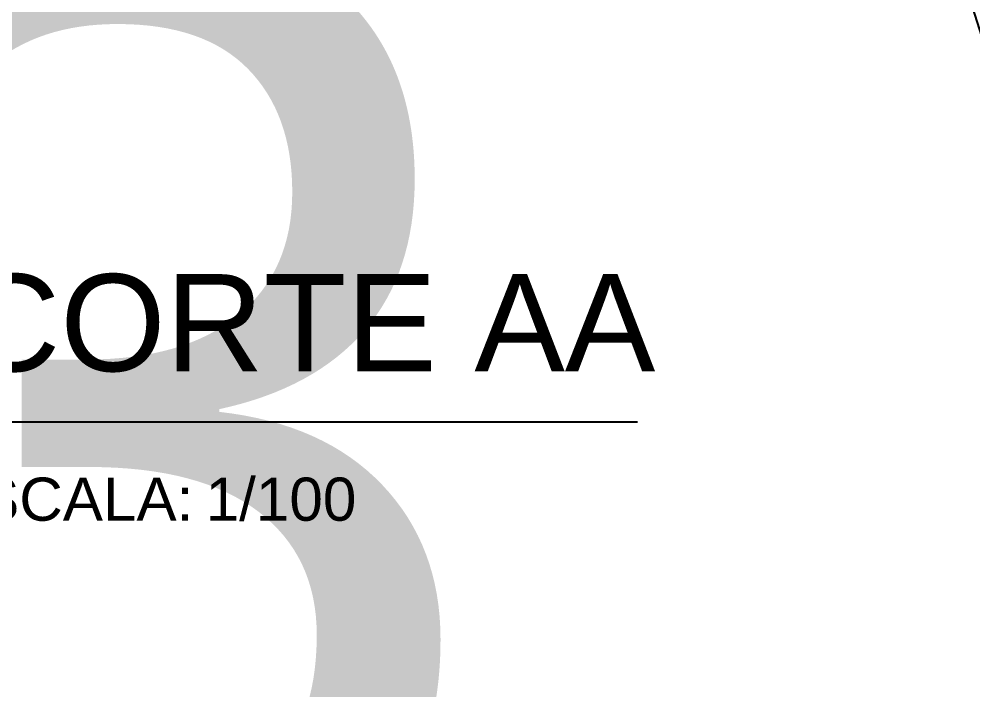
# Model space of a CAD drawing. Header units: metres. Extents: x 47682 to 48001, y 23344 to 23573.
# Drawn here: x 47867.981 to 47872.404, y 23448.377 to 23451.486 of the extents above; entities that cross this region are included whole.
import ezdxf
from ezdxf.enums import TextEntityAlignment as Align

# ---------------------------------------------------------------- set-up
doc = ezdxf.new("R2010")
doc.units = ezdxf.units.M
doc.header["$LTSCALE"] = 0.25
for name, color, linetype in [('0 @ 0.1', 7, 'Continuous'), ('0 @ 1', 7, 'Continuous'), ('SIMB_02', 2, 'Continuous'), ('SIMB_TXT', 1, 'Continuous')]:
    doc.layers.add(name, color=color, linetype=linetype)
doc.styles.add('SIMB', font='arial.ttf')

# ---------------------------------------------------------------- blocks, each defined once
blk = doc.blocks.new('*U49')
at = {"layer": 'SIMB_02'}
blk.add_line((6, 0), (41.3297, 0), dxfattribs=at)
blk.add_circle((0, 0), 6, dxfattribs=at)
at = {"layer": 'SIMB_TXT', "style": 'SIMB'}
blk.add_text('ESCALA:', height=2, dxfattribs=at).set_placement((8.9356, -4.5825))
blk.add_attdef('TITULO_DO_DESENHO', text='', height=4.5, dxfattribs=at).set_placement((10.0224, 1), align=Align.BOTTOM_LEFT)
blk.add_attdef('NUM', text='', height=4.5, dxfattribs=at).set_placement((0, 0), align=Align.MIDDLE_CENTER)
blk.add_attdef('ESCALA', (21.3039, -4.5825), '', height=2, dxfattribs=at)
blk = doc.blocks.new('*U432')
at = {"layer": '0 @ 0.1'}
ref = blk.add_blockref('*U49', (47866.7153, 23449.6191), dxfattribs=dict(at, xscale=0.1, yscale=0.1, zscale=0.1))
ref.add_attrib('TITULO_DO_DESENHO', 'CORTE AA', dxfattribs={"layer": 'SIMB_TXT', "height": 0.45, "style": 'SIMB'}).set_placement((47867.7175, 23449.7191), align=Align.BOTTOM_LEFT)
ref.add_attrib('ESCALA', '1/100', (47868.8456, 23449.1608), dxfattribs={"layer": 'SIMB_TXT', "height": 0.2, "style": 'SIMB'})
at = {"layer": '0 @ 1'}
ref = blk.add_blockref('*U49', (47866.7153, 23449.6191), dxfattribs=at)
ref.add_attrib('NUM', '03', dxfattribs={"layer": 'SIMB_TXT', "height": 4.5, "style": 'SIMB'}).set_placement((47866.7153, 23449.6191), align=Align.MIDDLE_CENTER)

msp = doc.modelspace()

# ---------------------------------------------------------------- block references
msp.add_blockref('*U432', (0, 0))

doc.saveas('drawing.dxf')
